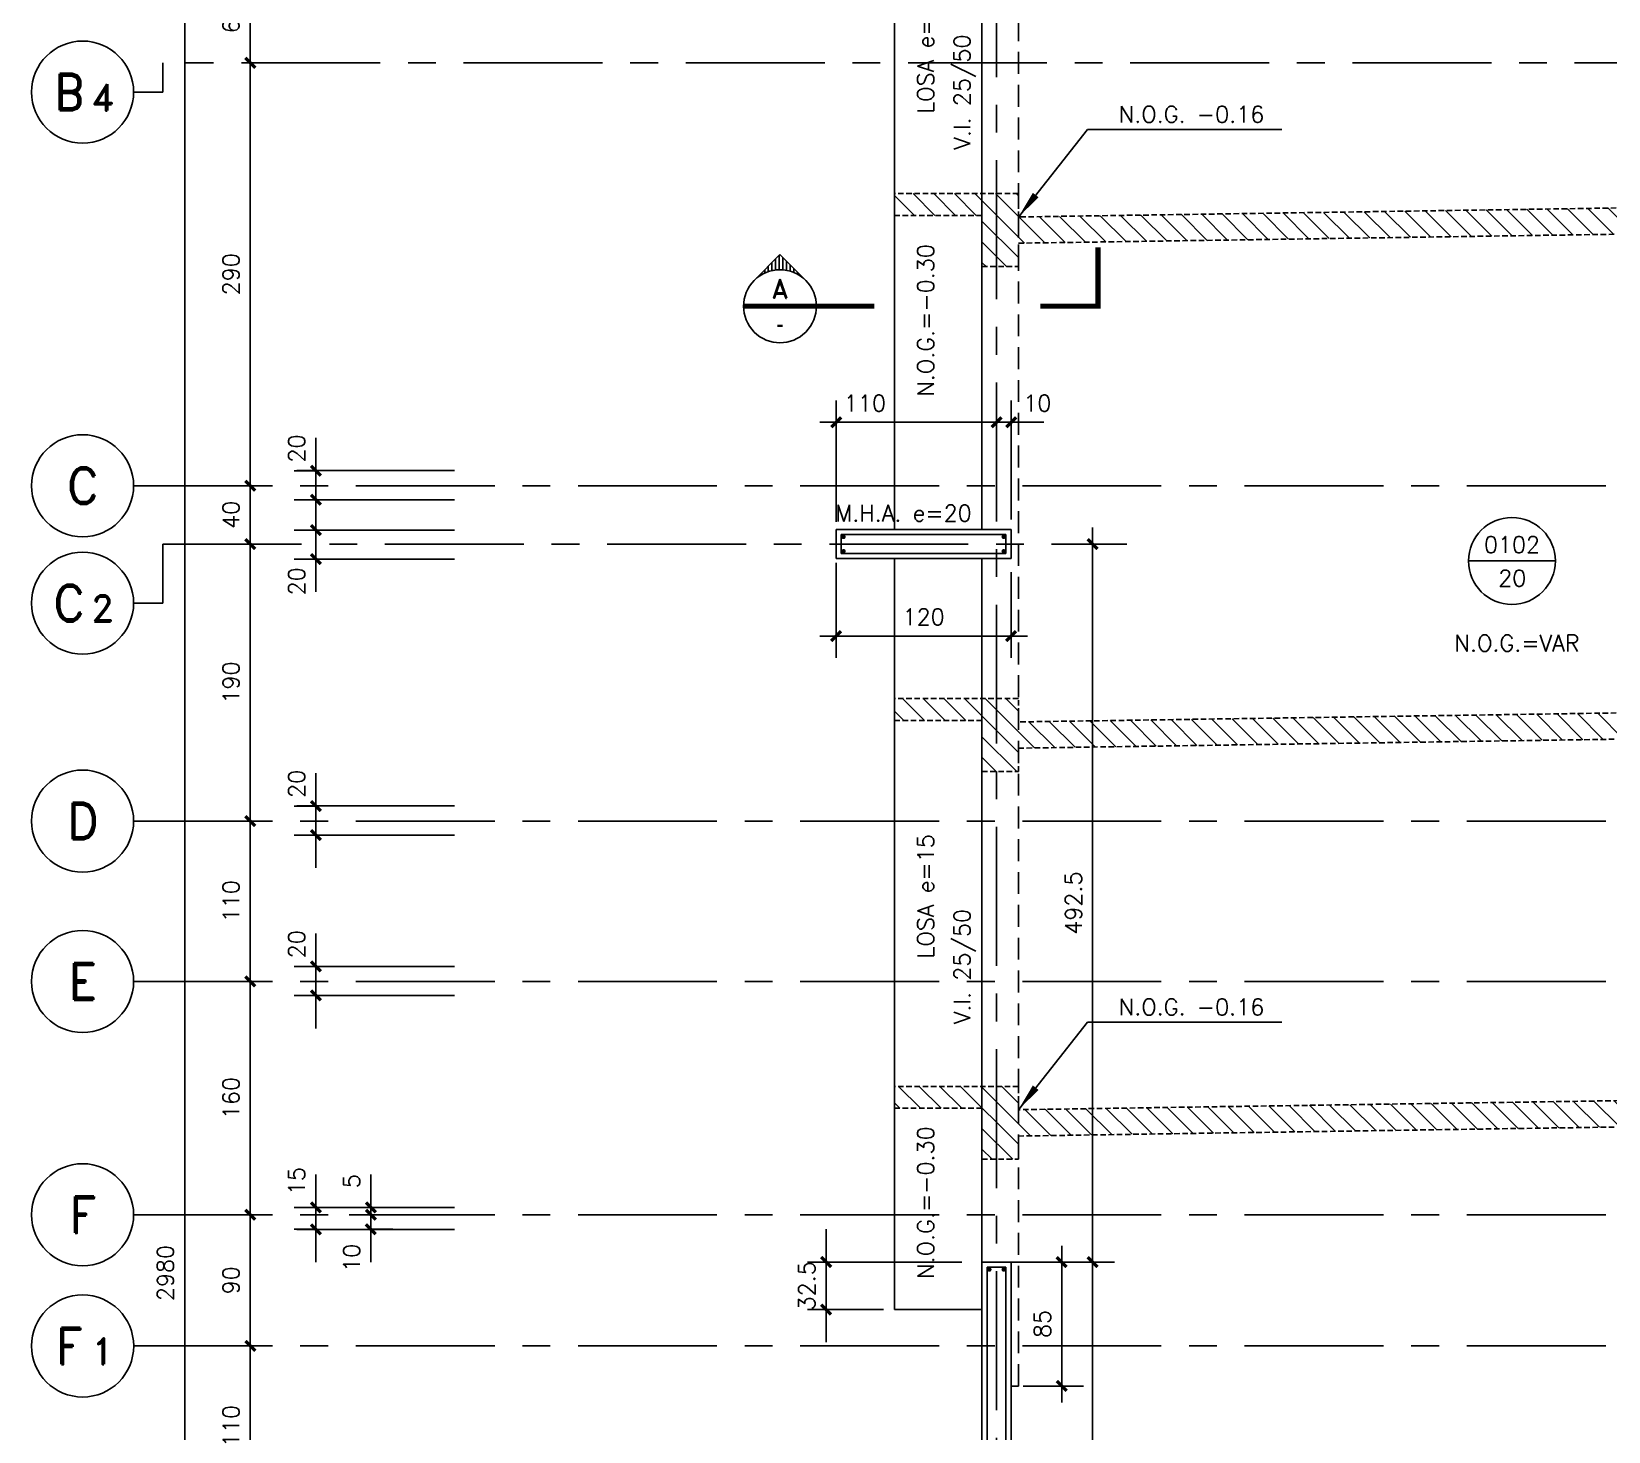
# Model space of a CAD drawing. Header units: millimetres. Extents: x -656862 to -653478, y 91928 to 96737.
# Drawn here: x -656862 to -655780, y 94729 to 95689 of the extents above; entities that cross this region are included whole.
import ezdxf
from ezdxf.enums import TextEntityAlignment as Align

# ---------------------------------------------------------------- set-up
doc = ezdxf.new("R2010")
doc.units = ezdxf.units.MM
doc.header["$LTSCALE"] = 30
for name, pattern in [('CENTER', [50.8, 31.75, -6.35, 6.35, -6.35]), ('DASHED', [0.75, 0.5, -0.25]), ('HIDDEN', [0.375, 0.25, -0.125])]:
    doc.linetypes.add(name, pattern=pattern)
for name, color, linetype in [('A-LINEA 015', 6, 'Continuous'), ('CONTORNO', 3, 'Continuous'), ('CORTES', 5, 'Continuous'), ('COTAS', 5, 'Continuous'), ('Cotas2', 1, 'Continuous'), ('EJES', 1, 'CENTER'), ('HATCH2', 1, 'HIDDEN'), ('MALLA', 1, 'Continuous'), ('MUROS', 5, 'Continuous'), ('NIVELES', 3, 'Continuous'), ('SEGMENTOS1', 2, 'DASHED'), ('TEXTOS1', 9, 'Continuous'), ('VIGAS', 3, 'Continuous')]:
    doc.layers.add(name, color=color, linetype=linetype)
doc.styles.add('ROMAND', font='romand')
doc.styles.add('ROMANS', font='romans')
doc.styles.get("Standard").update_dxf_attribs({"font": 'techl___.ttf'})
doc.dimstyles.new('ING-50', dxfattribs={"dimscale": 5, "dimtxt": 2.25, "dimasz": 2.25, "dimexe": 3, "dimexo": 0, "dimgap": 1.5, "dimtad": 1, "dimdec": 1, "dimzin": 12, "dimdsep": 46, "dimtxsty": 'ROMANS', "dimblk1": 'TICK1', "dimblk2": 'TICK1', "dimsah": 1, "dimcen": 0.09, "dimclrd": 2, "dimclre": 1, "dimclrt": 3, "dimadec": 1, "dimazin": 3, "dimtfac": 1, "dimtdec": 1, "dimtix": 1, "dimtmove": 2, "dimatfit": 3, "dimfxl": 3, "dimtolj": 1, "dimtzin": 12, "dimarcsym": 0})
pattern_1 = [(135, (0, 0), (-7.07106781, -7.07106781), [])]

# ---------------------------------------------------------------- blocks, each defined once
blk = doc.blocks.new('eje-3')
at = {"color": 3, "linetype": 'Continuous'}
blk.add_circle((0, 0), 35, dxfattribs=at)
at = {"color": 5, "linetype": 'Continuous', "style": 'ROMAND'}
for height, p in [(25, (-9.2, 0)), (18, (13.7, -3.6))]:
    blk.add_attdef('0', text='', height=height, dxfattribs=at).set_placement(p, align=Align.MIDDLE)
blk = doc.blocks.new('EJE-1')
at = {"color": 3, "linetype": 'Continuous'}
blk.add_circle((0, 0), 35, dxfattribs=at)
at = {"color": 5, "linetype": 'Continuous', "style": 'ROMAND'}
blk.add_attdef('0', text='', height=25, dxfattribs=at).set_placement((0.2, 0), align=Align.MIDDLE)
blk = doc.blocks.new('TICK1')
at = {"color": 2}
for points in [[(0, 0), (-1, 0)], [(0, 0), (1, 0)]]:
    blk.add_lwpolyline(points, dxfattribs=at)
at = {"color": 2, "const_width": 0.2}
blk.add_lwpolyline([(-0.3, -0.3), (0.3, 0.3)], dxfattribs=at)
blk = doc.blocks.new('*D60')
at = {"layer": 'COTAS', "color": 1, "lineweight": -2}
for p, q in [((-656716.6, 95727.5), (-656696.5, 95727.5)), ((-656717.3, 95667.5), (-656696.5, 95667.5))]:
    blk.add_line(p, q, dxfattribs=at)
at = {"layer": 'COTAS', "color": 2, "lineweight": -2}
blk.add_line((-656711.5, 95716.2), (-656711.5, 95678.7), dxfattribs=at)
at = {"layer": 'Defpoints', "color": 0}
for p in [(-656716.6, 95727.5), (-656717.3, 95667.5), (-656711.5, 95667.5)]:
    blk.add_point(p, dxfattribs=at)
at = {"layer": 'COTAS', "color": 2, "lineweight": -2, "xscale": 11.25, "yscale": 11.25, "zscale": 11.25}
for p, rotation in [((-656711.5, 95727.5), 90), ((-656711.5, 95667.5), 270)]:
    blk.add_blockref('TICK1', p, dxfattribs=dict(at, rotation=rotation))
at = {"layer": 'COTAS', "color": 3, "insert": (-656724.7, 95697.5), "char_height": 11.25, "attachment_point": 5, "rotation": 90, "style": 'ROMANS'}
blk.add_mtext('\\A1;60', dxfattribs=at)
blk = doc.blocks.new('*D61')
at = {"layer": 'COTAS', "color": 2, "lineweight": -2}
for p, q in [((-656666.5, 95399.1), (-656666.5, 95410.3)), ((-656666.5, 95367.8), (-656666.5, 95387.8)), ((-656666.5, 95356.6), (-656666.5, 95345.3))]:
    blk.add_line(p, q, dxfattribs=at)
at = {"layer": 'COTAS', "color": 1, "lineweight": -2}
for p, q in [((-656666.5, 95387.8), (-656681.5, 95387.8)), ((-656666.5, 95367.8), (-656681.5, 95367.8))]:
    blk.add_line(p, q, dxfattribs=at)
at = {"layer": 'Defpoints', "color": 0}
for p in [(-656666.5, 95387.8), (-656666.5, 95387.8), (-656666.5, 95367.8)]:
    blk.add_point(p, dxfattribs=at)
at = {"layer": 'COTAS', "color": 2, "lineweight": -2, "xscale": 11.25, "yscale": 11.25, "zscale": 11.25}
for p, rotation in [((-656666.5, 95387.8), 270), ((-656666.5, 95367.8), 90)]:
    blk.add_blockref('TICK1', p, dxfattribs=dict(at, rotation=rotation))
at = {"layer": 'COTAS', "color": 3, "insert": (-656679.7, 95403), "char_height": 11.25, "attachment_point": 5, "rotation": 90, "style": 'ROMANS'}
blk.add_mtext('\\A1;20', dxfattribs=at)
blk = doc.blocks.new('*D63')
at = {"layer": 'COTAS', "color": 1, "lineweight": -2}
for p, q in [((-656722, 95377.5), (-656696.5, 95377.5)), ((-656721.4, 95337.5), (-656696.5, 95337.5))]:
    blk.add_line(p, q, dxfattribs=at)
at = {"layer": 'COTAS', "color": 2, "lineweight": -2}
blk.add_line((-656711.5, 95348.7), (-656711.5, 95366.2), dxfattribs=at)
at = {"layer": 'Defpoints', "color": 0}
for p in [(-656722, 95377.5), (-656711.5, 95377.5), (-656721.4, 95337.5)]:
    blk.add_point(p, dxfattribs=at)
at = {"layer": 'COTAS', "color": 2, "lineweight": -2, "xscale": 11.25, "yscale": 11.25, "zscale": 11.25}
for p, rotation in [((-656711.5, 95377.5), 90), ((-656711.5, 95337.5), 270)]:
    blk.add_blockref('TICK1', p, dxfattribs=dict(at, rotation=rotation))
at = {"layer": 'COTAS', "color": 3, "insert": (-656724.7, 95357.5), "char_height": 11.25, "attachment_point": 5, "rotation": 90, "style": 'ROMANS'}
blk.add_mtext('\\A1;40', dxfattribs=at)
blk = doc.blocks.new('*D64')
at = {"layer": 'COTAS', "color": 1, "lineweight": -2}
for p, q in [((-656721.4, 95337.5), (-656696.5, 95337.5)), ((-656724.3, 95147.5), (-656696.5, 95147.5))]:
    blk.add_line(p, q, dxfattribs=at)
at = {"layer": 'COTAS', "color": 2, "lineweight": -2}
blk.add_line((-656711.5, 95326.2), (-656711.5, 95158.7), dxfattribs=at)
at = {"layer": 'Defpoints', "color": 0}
for p in [(-656721.4, 95337.5), (-656724.3, 95147.5), (-656711.5, 95147.5)]:
    blk.add_point(p, dxfattribs=at)
at = {"layer": 'COTAS', "color": 2, "lineweight": -2, "xscale": 11.25, "yscale": 11.25, "zscale": 11.25}
for p, rotation in [((-656711.5, 95337.5), 90), ((-656711.5, 95147.5), 270)]:
    blk.add_blockref('TICK1', p, dxfattribs=dict(at, rotation=rotation))
at = {"layer": 'COTAS', "color": 3, "insert": (-656724.7, 95242.5), "char_height": 11.25, "attachment_point": 5, "rotation": 90, "style": 'ROMANS'}
blk.add_mtext('\\A1;190', dxfattribs=at)
blk = doc.blocks.new('*D65')
at = {"layer": 'COTAS', "color": 2, "lineweight": -2}
for p, q in [((-656666.5, 95358.3), (-656666.5, 95369.6)), ((-656666.5, 95347.1), (-656666.5, 95327.1)), ((-656666.5, 95315.8), (-656666.5, 95304.6))]:
    blk.add_line(p, q, dxfattribs=at)
at = {"layer": 'COTAS', "color": 1, "lineweight": -2}
for p, q in [((-656666.5, 95347.1), (-656681.5, 95347.1)), ((-656666.5, 95327.1), (-656681.5, 95327.1))]:
    blk.add_line(p, q, dxfattribs=at)
at = {"layer": 'Defpoints', "color": 0}
for p in [(-656666.5, 95347.1), (-656666.5, 95327.1), (-656666.5, 95327.1)]:
    blk.add_point(p, dxfattribs=at)
at = {"layer": 'COTAS', "color": 2, "lineweight": -2, "xscale": 11.25, "yscale": 11.25, "zscale": 11.25}
for p, rotation in [((-656666.5, 95347.1), 270), ((-656666.5, 95327.1), 90)]:
    blk.add_blockref('TICK1', p, dxfattribs=dict(at, rotation=rotation))
at = {"layer": 'COTAS', "color": 3, "insert": (-656679.7, 95311.9), "char_height": 11.25, "attachment_point": 5, "rotation": 90, "style": 'ROMANS'}
blk.add_mtext('\\A1;20', dxfattribs=at)
blk = doc.blocks.new('*D66')
at = {"layer": 'COTAS', "color": 2, "lineweight": -2}
for p, q in [((-656666.5, 95169.1), (-656666.5, 95180.3)), ((-656666.5, 95137.8), (-656666.5, 95157.8)), ((-656666.5, 95126.6), (-656666.5, 95115.3))]:
    blk.add_line(p, q, dxfattribs=at)
at = {"layer": 'COTAS', "color": 1, "lineweight": -2}
for p, q in [((-656666.5, 95157.8), (-656681.5, 95157.8)), ((-656666.5, 95137.8), (-656681.5, 95137.8))]:
    blk.add_line(p, q, dxfattribs=at)
at = {"layer": 'Defpoints', "color": 0}
for p in [(-656666.5, 95157.8), (-656666.5, 95157.8), (-656666.5, 95137.8)]:
    blk.add_point(p, dxfattribs=at)
at = {"layer": 'COTAS', "color": 2, "lineweight": -2, "xscale": 11.25, "yscale": 11.25, "zscale": 11.25}
for p, rotation in [((-656666.5, 95157.8), 270), ((-656666.5, 95137.8), 90)]:
    blk.add_blockref('TICK1', p, dxfattribs=dict(at, rotation=rotation))
at = {"layer": 'COTAS', "color": 3, "insert": (-656679.7, 95173), "char_height": 11.25, "attachment_point": 5, "rotation": 90, "style": 'ROMANS'}
blk.add_mtext('\\A1;20', dxfattribs=at)
blk = doc.blocks.new('*D67')
at = {"layer": 'COTAS', "color": 2, "lineweight": -2}
for p, q in [((-656666.5, 95059.1), (-656666.5, 95070.3)), ((-656666.5, 95027.8), (-656666.5, 95047.8)), ((-656666.5, 95016.6), (-656666.5, 95005.3))]:
    blk.add_line(p, q, dxfattribs=at)
at = {"layer": 'COTAS', "color": 1, "lineweight": -2}
for p, q in [((-656666.5, 95047.8), (-656681.5, 95047.8)), ((-656666.5, 95027.8), (-656681.5, 95027.8))]:
    blk.add_line(p, q, dxfattribs=at)
at = {"layer": 'Defpoints', "color": 0}
for p in [(-656666.5, 95047.8), (-656666.5, 95047.8), (-656666.5, 95027.8)]:
    blk.add_point(p, dxfattribs=at)
at = {"layer": 'COTAS', "color": 2, "lineweight": -2, "xscale": 11.25, "yscale": 11.25, "zscale": 11.25}
for p, rotation in [((-656666.5, 95047.8), 270), ((-656666.5, 95027.8), 90)]:
    blk.add_blockref('TICK1', p, dxfattribs=dict(at, rotation=rotation))
at = {"layer": 'COTAS', "color": 3, "insert": (-656679.7, 95063), "char_height": 11.25, "attachment_point": 5, "rotation": 90, "style": 'ROMANS'}
blk.add_mtext('\\A1;20', dxfattribs=at)
blk = doc.blocks.new('*D68')
at = {"layer": 'COTAS', "color": 1, "lineweight": -2}
for p, q in [((-656724.3, 95147.5), (-656696.5, 95147.5)), ((-656722.6, 95037.5), (-656696.5, 95037.5))]:
    blk.add_line(p, q, dxfattribs=at)
at = {"layer": 'COTAS', "color": 2, "lineweight": -2}
blk.add_line((-656711.5, 95048.7), (-656711.5, 95136.2), dxfattribs=at)
at = {"layer": 'Defpoints', "color": 0}
for p in [(-656724.3, 95147.5), (-656711.5, 95147.5), (-656722.6, 95037.5)]:
    blk.add_point(p, dxfattribs=at)
at = {"layer": 'COTAS', "color": 2, "lineweight": -2, "xscale": 11.25, "yscale": 11.25, "zscale": 11.25}
for p, rotation in [((-656711.5, 95147.5), 90), ((-656711.5, 95037.5), 270)]:
    blk.add_blockref('TICK1', p, dxfattribs=dict(at, rotation=rotation))
at = {"layer": 'COTAS', "color": 3, "insert": (-656724.7, 95092.5), "char_height": 11.25, "attachment_point": 5, "rotation": 90, "style": 'ROMANS'}
blk.add_mtext('\\A1;110', dxfattribs=at)
blk = doc.blocks.new('*D69')
at = {"layer": 'COTAS', "color": 2, "lineweight": -2}
for p, q in [((-656666.5, 94893.7), (-656666.5, 94905)), ((-656666.5, 94867.5), (-656666.5, 94882.5)), ((-656666.5, 94856.2), (-656666.5, 94845))]:
    blk.add_line(p, q, dxfattribs=at)
at = {"layer": 'COTAS', "color": 1, "lineweight": -2}
for p, q in [((-656666.5, 94882.5), (-656681.5, 94882.5)), ((-656666.5, 94867.5), (-656681.5, 94867.5))]:
    blk.add_line(p, q, dxfattribs=at)
at = {"layer": 'Defpoints', "color": 0}
for p in [(-656666.5, 94882.5), (-656666.5, 94882.5), (-656666.5, 94867.5)]:
    blk.add_point(p, dxfattribs=at)
at = {"layer": 'COTAS', "color": 2, "lineweight": -2, "xscale": 11.25, "yscale": 11.25, "zscale": 11.25}
for p, rotation in [((-656666.5, 94882.5), 270), ((-656666.5, 94867.5), 90)]:
    blk.add_blockref('TICK1', p, dxfattribs=dict(at, rotation=rotation))
at = {"layer": 'COTAS', "color": 3, "insert": (-656679.7, 94900.5), "char_height": 11.25, "attachment_point": 5, "rotation": 90, "style": 'ROMANS'}
blk.add_mtext('\\A1;15', dxfattribs=at)
blk = doc.blocks.new('*D70')
at = {"layer": 'COTAS', "color": 1, "lineweight": -2}
for p, q in [((-656722.6, 95037.5), (-656696.5, 95037.5)), ((-656725.1, 94877.5), (-656696.5, 94877.5))]:
    blk.add_line(p, q, dxfattribs=at)
at = {"layer": 'COTAS', "color": 2, "lineweight": -2}
blk.add_line((-656711.5, 95026.2), (-656711.5, 94888.7), dxfattribs=at)
at = {"layer": 'Defpoints', "color": 0}
for p in [(-656722.6, 95037.5), (-656725.1, 94877.5), (-656711.5, 94877.5)]:
    blk.add_point(p, dxfattribs=at)
at = {"layer": 'COTAS', "color": 2, "lineweight": -2, "xscale": 11.25, "yscale": 11.25, "zscale": 11.25}
for p, rotation in [((-656711.5, 95037.5), 90), ((-656711.5, 94877.5), 270)]:
    blk.add_blockref('TICK1', p, dxfattribs=dict(at, rotation=rotation))
at = {"layer": 'COTAS', "color": 3, "insert": (-656724.7, 94957.5), "char_height": 11.25, "attachment_point": 5, "rotation": 90, "style": 'ROMANS'}
blk.add_mtext('\\A1;160', dxfattribs=at)
blk = doc.blocks.new('*D71')
at = {"layer": 'COTAS', "color": 1, "lineweight": -2}
for p, q in [((-656725.1, 94877.5), (-656696.5, 94877.5)), ((-656723.7, 94787.5), (-656696.5, 94787.5))]:
    blk.add_line(p, q, dxfattribs=at)
at = {"layer": 'COTAS', "color": 2, "lineweight": -2}
blk.add_line((-656711.5, 94798.7), (-656711.5, 94866.2), dxfattribs=at)
at = {"layer": 'Defpoints', "color": 0}
for p in [(-656725.1, 94877.5), (-656711.5, 94877.5), (-656723.7, 94787.5)]:
    blk.add_point(p, dxfattribs=at)
at = {"layer": 'COTAS', "color": 2, "lineweight": -2, "xscale": 11.25, "yscale": 11.25, "zscale": 11.25}
for p, rotation in [((-656711.5, 94877.5), 90), ((-656711.5, 94787.5), 270)]:
    blk.add_blockref('TICK1', p, dxfattribs=dict(at, rotation=rotation))
at = {"layer": 'COTAS', "color": 3, "insert": (-656724.7, 94832.5), "char_height": 11.25, "attachment_point": 5, "rotation": 90, "style": 'ROMANS'}
blk.add_mtext('\\A1;90', dxfattribs=at)
blk = doc.blocks.new('*D72')
at = {"layer": 'COTAS', "color": 1, "lineweight": -2}
for p, q in [((-656723.7, 94787.5), (-656696.5, 94787.5)), ((-656725.4, 94677.5), (-656696.5, 94677.5))]:
    blk.add_line(p, q, dxfattribs=at)
at = {"layer": 'COTAS', "color": 2, "lineweight": -2}
blk.add_line((-656711.5, 94776.2), (-656711.5, 94688.7), dxfattribs=at)
at = {"layer": 'Defpoints', "color": 0}
for p in [(-656723.7, 94787.5), (-656725.4, 94677.5), (-656711.5, 94677.5)]:
    blk.add_point(p, dxfattribs=at)
at = {"layer": 'COTAS', "color": 2, "lineweight": -2, "xscale": 11.25, "yscale": 11.25, "zscale": 11.25}
for p, rotation in [((-656711.5, 94787.5), 90), ((-656711.5, 94677.5), 270)]:
    blk.add_blockref('TICK1', p, dxfattribs=dict(at, rotation=rotation))
at = {"layer": 'COTAS', "color": 3, "insert": (-656724.7, 94732.5), "char_height": 11.25, "attachment_point": 5, "rotation": 90, "style": 'ROMANS'}
blk.add_mtext('\\A1;110', dxfattribs=at)
blk = doc.blocks.new('*D82')
at = {"layer": 'COTAS', "color": 1, "lineweight": -2}
for p, q in [((-656755.8, 96327.5), (-656771.5, 96327.5)), ((-656768.4, 93347.5), (-656741.5, 93347.5))]:
    blk.add_line(p, q, dxfattribs=at)
at = {"layer": 'COTAS', "color": 2, "lineweight": -2}
blk.add_line((-656756.5, 96316.2), (-656756.5, 93358.7), dxfattribs=at)
at = {"layer": 'Defpoints', "color": 0}
for p in [(-656755.8, 96327.5), (-656768.4, 93347.5), (-656756.5, 93347.5)]:
    blk.add_point(p, dxfattribs=at)
at = {"layer": 'COTAS', "color": 2, "lineweight": -2, "xscale": 11.25, "yscale": 11.25, "zscale": 11.25}
for p, rotation in [((-656756.5, 96327.5), 90), ((-656756.5, 93347.5), 270)]:
    blk.add_blockref('TICK1', p, dxfattribs=dict(at, rotation=rotation))
at = {"layer": 'COTAS', "color": 3, "insert": (-656769.7, 94837.5), "char_height": 11.25, "attachment_point": 5, "rotation": 90, "style": 'ROMANS'}
blk.add_mtext('\\A1;2980', dxfattribs=at)
blk = doc.blocks.new('*D89')
at = {"layer": 'COTAS', "color": 1, "lineweight": -2, "ltscale": 0.5}
for p, q in [((-656309.7, 95352.8), (-656309.7, 95436)), ((-656199.7, 95421), (-656199.7, 95436))]:
    blk.add_line(p, q, dxfattribs=at)
at = {"layer": 'COTAS', "color": 2, "lineweight": -2, "ltscale": 0.5}
blk.add_line((-656298.5, 95421), (-656211, 95421), dxfattribs=at)
at = {"layer": 'Defpoints', "color": 0, "ltscale": 0.5}
for p in [(-656199.7, 95421), (-656199.7, 95421), (-656309.7, 95352.8)]:
    blk.add_point(p, dxfattribs=at)
at = {"layer": 'COTAS', "color": 2, "lineweight": -2, "ltscale": 0.5, "xscale": 11.25, "yscale": 11.25, "zscale": 11.25, "rotation": 180}
blk.add_blockref('TICK1', (-656309.7, 95421), dxfattribs=at)
at = {"layer": 'COTAS', "color": 2, "lineweight": -2, "ltscale": 0.5, "xscale": 11.25, "yscale": 11.25, "zscale": 11.25}
blk.add_blockref('TICK1', (-656199.7, 95421), dxfattribs=at)
at = {"layer": 'COTAS', "color": 3, "ltscale": 0.5, "insert": (-656290, 95434.1), "char_height": 11.25, "attachment_point": 5, "style": 'ROMANS'}
blk.add_mtext('\\A1;110', dxfattribs=at)
blk = doc.blocks.new('*D90')
at = {"layer": 'COTAS', "color": 1, "lineweight": -2, "ltscale": 0.5}
for p, q in [((-656199.7, 95421), (-656199.7, 95436)), ((-656189.7, 95354.3), (-656189.7, 95436))]:
    blk.add_line(p, q, dxfattribs=at)
at = {"layer": 'COTAS', "color": 2, "lineweight": -2, "ltscale": 0.5}
for p, q in [((-656211, 95421), (-656222.2, 95421)), ((-656189.7, 95421), (-656199.7, 95421)), ((-656178.5, 95421), (-656167.2, 95421))]:
    blk.add_line(p, q, dxfattribs=at)
at = {"layer": 'Defpoints', "color": 0, "ltscale": 0.5}
for p in [(-656199.7, 95421), (-656199.7, 95421), (-656189.7, 95354.3)]:
    blk.add_point(p, dxfattribs=at)
at = {"layer": 'COTAS', "color": 2, "lineweight": -2, "ltscale": 0.5, "xscale": 11.25, "yscale": 11.25, "zscale": 11.25}
blk.add_blockref('TICK1', (-656199.7, 95421), dxfattribs=at)
at = {"layer": 'COTAS', "color": 2, "lineweight": -2, "ltscale": 0.5, "xscale": 11.25, "yscale": 11.25, "zscale": 11.25, "rotation": 180}
blk.add_blockref('TICK1', (-656189.7, 95421), dxfattribs=at)
at = {"layer": 'COTAS', "color": 3, "ltscale": 0.5, "insert": (-656171.7, 95434.1), "char_height": 11.25, "attachment_point": 5, "style": 'ROMANS'}
blk.add_mtext('\\A1;10', dxfattribs=at)
blk = doc.blocks.new('*D91')
at = {"layer": 'COTAS', "color": 1, "lineweight": -2, "ltscale": 0.5}
for p, q in [((-656309.7, 95324.5), (-656309.7, 95259.4)), ((-656189.7, 95318.2), (-656189.7, 95259.4))]:
    blk.add_line(p, q, dxfattribs=at)
at = {"layer": 'COTAS', "color": 2, "lineweight": -2, "ltscale": 0.5}
blk.add_line((-656298.5, 95274.4), (-656201, 95274.4), dxfattribs=at)
at = {"layer": 'Defpoints', "color": 0, "ltscale": 0.5}
for p in [(-656309.7, 95324.5), (-656189.7, 95318.2), (-656189.7, 95274.4)]:
    blk.add_point(p, dxfattribs=at)
at = {"layer": 'COTAS', "color": 2, "lineweight": -2, "ltscale": 0.5, "xscale": 11.25, "yscale": 11.25, "zscale": 11.25, "rotation": 180}
blk.add_blockref('TICK1', (-656309.7, 95274.4), dxfattribs=at)
at = {"layer": 'COTAS', "color": 2, "lineweight": -2, "ltscale": 0.5, "xscale": 11.25, "yscale": 11.25, "zscale": 11.25}
blk.add_blockref('TICK1', (-656189.7, 95274.4), dxfattribs=at)
at = {"layer": 'COTAS', "color": 3, "ltscale": 0.5, "insert": (-656249.7, 95287.5), "char_height": 11.25, "attachment_point": 5, "style": 'ROMANS'}
blk.add_mtext('\\A1;120', dxfattribs=at)
blk = doc.blocks.new('*D92')
at = {"layer": 'COTAS', "color": 1, "lineweight": -2}
for p, q in [((-656133.8, 94845), (-656118.8, 94845)), ((-656133.8, 94447.5), (-656148.8, 94447.5))]:
    blk.add_line(p, q, dxfattribs=at)
at = {"layer": 'COTAS', "color": 2, "lineweight": -2}
blk.add_line((-656133.8, 94833.7), (-656133.8, 94458.7), dxfattribs=at)
at = {"layer": 'Defpoints', "color": 0}
for p in [(-656133.8, 94845), (-656133.8, 94447.5), (-656133.8, 94447.5)]:
    blk.add_point(p, dxfattribs=at)
at = {"layer": 'COTAS', "color": 2, "lineweight": -2, "xscale": 11.25, "yscale": 11.25, "zscale": 11.25}
for p, rotation in [((-656133.8, 94845), 90), ((-656133.8, 94447.5), 270)]:
    blk.add_blockref('TICK1', p, dxfattribs=dict(at, rotation=rotation))
at = {"layer": 'COTAS', "color": 3, "insert": (-656146.9, 94646.2), "char_height": 11.25, "attachment_point": 5, "rotation": 90, "style": 'ROMANS'}
blk.add_mtext('\\A1;397.5', dxfattribs=at)
blk = doc.blocks.new('*D108')
at = {"layer": 'COTAS', "color": 1, "lineweight": -2}
for p, q in [((-656133.8, 95337.5), (-656148.8, 95337.5)), ((-656133.8, 94845), (-656118.8, 94845))]:
    blk.add_line(p, q, dxfattribs=at)
at = {"layer": 'COTAS', "color": 2, "lineweight": -2}
blk.add_line((-656133.8, 94856.2), (-656133.8, 95326.2), dxfattribs=at)
at = {"layer": 'Defpoints', "color": 0}
for p in [(-656133.8, 95337.5), (-656133.8, 95337.5), (-656133.8, 94845)]:
    blk.add_point(p, dxfattribs=at)
at = {"layer": 'COTAS', "color": 2, "lineweight": -2, "xscale": 11.25, "yscale": 11.25, "zscale": 11.25}
for p, rotation in [((-656133.8, 95337.5), 90), ((-656133.8, 94845), 270)]:
    blk.add_blockref('TICK1', p, dxfattribs=dict(at, rotation=rotation))
at = {"layer": 'COTAS', "color": 3, "insert": (-656146.9, 95091.2), "char_height": 11.25, "attachment_point": 5, "rotation": 90, "style": 'ROMANS'}
blk.add_mtext('\\A1;492.5', dxfattribs=at)
blk = doc.blocks.new('losa-ne')
at = {"color": 5, "linetype": 'Continuous'}
blk.add_line((-29.8, 0), (29.7, 0), dxfattribs=at)
at = {"color": 3, "linetype": 'Continuous'}
blk.add_circle((0, 0), 29.8, dxfattribs=at)
at = {"color": 3, "linetype": 'Continuous', "style": 'ROMANS'}
for tag, p in [('N%%DL', (0, 5.6)), ('ESP', (0.2, -17.4))]:
    blk.add_attdef(tag, text='', height=11.2, dxfattribs=at).set_placement(p, align=Align.CENTER)
blk = doc.blocks.new('*D150')
at = {"layer": 'COTAS', "color": 1, "lineweight": -2}
for p, q in [((-656716, 95667.5), (-656696.5, 95667.5)), ((-656720.8, 95377.5), (-656696.5, 95377.5))]:
    blk.add_line(p, q, dxfattribs=at)
at = {"layer": 'COTAS', "color": 2, "lineweight": -2}
blk.add_line((-656711.5, 95656.2), (-656711.5, 95388.7), dxfattribs=at)
at = {"layer": 'Defpoints', "color": 0}
for p in [(-656716, 95667.5), (-656720.8, 95377.5), (-656711.5, 95377.5)]:
    blk.add_point(p, dxfattribs=at)
at = {"layer": 'COTAS', "color": 2, "lineweight": -2, "xscale": 11.25, "yscale": 11.25, "zscale": 11.25}
for p, rotation in [((-656711.5, 95667.5), 90), ((-656711.5, 95377.5), 270)]:
    blk.add_blockref('TICK1', p, dxfattribs=dict(at, rotation=rotation))
at = {"layer": 'COTAS', "color": 3, "insert": (-656724.7, 95522.5), "char_height": 11.25, "attachment_point": 5, "rotation": 90, "style": 'ROMANS'}
blk.add_mtext('\\A1;290', dxfattribs=at)
blk = doc.blocks.new('*X155')
at = {"color": 0}
for p, q in [((2580, 1328.2), (2580, 1330.4)), ((2582.5, 1329.2), (2582.5, 1332.9)), ((2585, 1329.9), (2585, 1335.4)), ((2587.5, 1330.3), (2587.5, 1337.9)), ((2590, 1330.5), (2590, 1340.4)), ((2592.5, 1330.4), (2592.5, 1338.9)), ((2595, 1330.1), (2595, 1336.4)), ((2597.5, 1329.5), (2597.5, 1333.9)), ((2600, 1328.6), (2600, 1331.4)), ((2575, 1325.1), (2575, 1325.4)), ((2577.5, 1326.9), (2577.5, 1327.9)), ((2602.5, 1327.4), (2602.5, 1328.9)), ((2605, 1325.9), (2605, 1326.4)), ((2607.5, 1323.8), (2607.5, 1323.9))]:
    blk.add_line(p, q, dxfattribs=at)
blk = doc.blocks.new('corte3')
at = {"color": 2, "linetype": 'Continuous'}
for p, q in [((-17.7, 17.7), (0, 35.4)), ((0, 35.4), (17.7, 17.7))]:
    blk.add_line(p, q, dxfattribs=at)
at = {"color": 2, "linetype": 'Continuous', "const_width": 3.5}
blk.add_lwpolyline([(-25, 0), (64.6, 0)], dxfattribs=at)
at = {"color": 2, "linetype": 'Continuous'}
blk.add_arc((0, 0), 25, 45, 135, dxfattribs=at)
at = {"color": 1, "linetype": 'Continuous'}
blk.add_arc((0, 0), 25, 135, 45, dxfattribs=at)
at = {"color": 2, "linetype": 'Continuous'}
blk.add_blockref('*X155', (-2590.5, -1305.5), dxfattribs=at)
at = {"color": 3, "linetype": 'Continuous', "style": 'ROMAND'}
blk.add_attdef('A', text='', height=13, dxfattribs=at).set_placement((0, 12), align=Align.MIDDLE)
at = {"color": 3, "linetype": 'Continuous'}
blk.add_attdef('-', text='', height=13, dxfattribs=at).set_placement((0, -12), align=Align.MIDDLE)
blk = doc.blocks.new('corte9')
at = {"color": 2, "const_width": 3.51}
blk.add_lwpolyline([(0, 39.5), (0, 0), (40.5, 0)], dxfattribs=at)
blk = doc.blocks.new('*D203')
at = {"layer": 'COTAS', "color": 2, "lineweight": -2}
for p, q in [((-656316.6, 94856.2), (-656316.6, 94867.5)), ((-656316.6, 94845), (-656316.6, 94812.5)), ((-656316.6, 94801.2), (-656316.6, 94790))]:
    blk.add_line(p, q, dxfattribs=at)
at = {"layer": 'COTAS', "color": 1, "lineweight": -2}
for p, q in [((-656316.6, 94845), (-656301.6, 94845)), ((-656316.6, 94812.5), (-656301.6, 94812.5))]:
    blk.add_line(p, q, dxfattribs=at)
at = {"layer": 'Defpoints', "color": 0}
for p in [(-656316.6, 94845), (-656316.6, 94812.5), (-656316.6, 94812.5)]:
    blk.add_point(p, dxfattribs=at)
at = {"layer": 'COTAS', "color": 2, "lineweight": -2, "xscale": 11.25, "yscale": 11.25, "zscale": 11.25}
for p, rotation in [((-656316.6, 94845), 270), ((-656316.6, 94812.5), 90)]:
    blk.add_blockref('TICK1', p, dxfattribs=dict(at, rotation=rotation))
at = {"layer": 'COTAS', "color": 3, "insert": (-656329.8, 94828.7), "char_height": 11.25, "attachment_point": 5, "rotation": 90, "style": 'ROMANS'}
blk.add_mtext('\\A1;32.5', dxfattribs=at)
blk = doc.blocks.new('FLECHA')
at = {"color": 2}
blk.add_lwpolyline([(0, 0, 0, 5, 0), (19.2, 0, 5, 5, 0)], format="xyseb", dxfattribs=at)
blk = doc.blocks.new('*D214')
at = {"layer": 'COTAS', "color": 2, "lineweight": -2}
for p, q in [((-656628.8, 94893.7), (-656628.8, 94905)), ((-656628.8, 94877.5), (-656628.8, 94882.5)), ((-656628.8, 94866.2), (-656628.8, 94855))]:
    blk.add_line(p, q, dxfattribs=at)
at = {"layer": 'COTAS', "color": 1, "lineweight": -2}
for p, q in [((-656628.8, 94882.5), (-656643.8, 94882.5)), ((-656628.8, 94877.5), (-656643.8, 94877.5))]:
    blk.add_line(p, q, dxfattribs=at)
at = {"layer": 'Defpoints', "color": 0}
for p in [(-656628.8, 94882.5), (-656628.8, 94882.5), (-656628.8, 94877.5)]:
    blk.add_point(p, dxfattribs=at)
at = {"layer": 'COTAS', "color": 2, "lineweight": -2, "xscale": 11.25, "yscale": 11.25, "zscale": 11.25}
for p, rotation in [((-656628.8, 94882.5), 270), ((-656628.8, 94877.5), 90)]:
    blk.add_blockref('TICK1', p, dxfattribs=dict(at, rotation=rotation))
at = {"layer": 'COTAS', "color": 3, "insert": (-656642, 94900.5), "char_height": 11.25, "attachment_point": 5, "rotation": 90, "style": 'ROMANS'}
blk.add_mtext('\\A1;5', dxfattribs=at)
blk = doc.blocks.new('*D215')
at = {"layer": 'COTAS', "color": 2, "lineweight": -2}
for p, q in [((-656628.8, 94888.7), (-656628.8, 94900)), ((-656628.8, 94867.5), (-656628.8, 94877.5)), ((-656628.8, 94856.2), (-656628.8, 94845))]:
    blk.add_line(p, q, dxfattribs=at)
at = {"layer": 'COTAS', "color": 1, "lineweight": -2}
for p, q in [((-656628.8, 94877.5), (-656613.8, 94877.5)), ((-656628.8, 94867.5), (-656613.8, 94867.5))]:
    blk.add_line(p, q, dxfattribs=at)
at = {"layer": 'Defpoints', "color": 0}
for p in [(-656628.8, 94877.5), (-656628.8, 94877.5), (-656628.8, 94867.5)]:
    blk.add_point(p, dxfattribs=at)
at = {"layer": 'COTAS', "color": 2, "lineweight": -2, "xscale": 11.25, "yscale": 11.25, "zscale": 11.25}
for p, rotation in [((-656628.8, 94877.5), 270), ((-656628.8, 94867.5), 90)]:
    blk.add_blockref('TICK1', p, dxfattribs=dict(at, rotation=rotation))
at = {"layer": 'COTAS', "color": 3, "insert": (-656642, 94847.9), "char_height": 11.25, "attachment_point": 5, "rotation": 90, "style": 'ROMANS'}
blk.add_mtext('\\A1;10', dxfattribs=at)
blk = doc.blocks.new('*D240')
at = {"layer": 'COTAS', "color": 1, "lineweight": -2}
for p, q in [((-656155, 94845), (-656140, 94845)), ((-656155, 94760), (-656140, 94760))]:
    blk.add_line(p, q, dxfattribs=at)
at = {"layer": 'COTAS', "color": 2, "lineweight": -2}
blk.add_line((-656155, 94833.7), (-656155, 94771.2), dxfattribs=at)
at = {"layer": 'Defpoints', "color": 0}
for p in [(-656155, 94845), (-656155, 94760), (-656155, 94760)]:
    blk.add_point(p, dxfattribs=at)
at = {"layer": 'COTAS', "color": 2, "lineweight": -2, "xscale": 11.25, "yscale": 11.25, "zscale": 11.25}
for p, rotation in [((-656155, 94845), 90), ((-656155, 94760), 270)]:
    blk.add_blockref('TICK1', p, dxfattribs=dict(at, rotation=rotation))
at = {"layer": 'COTAS', "color": 3, "insert": (-656168.2, 94802.5), "char_height": 11.25, "attachment_point": 5, "rotation": 90, "style": 'ROMANS'}
blk.add_mtext('\\A1;85', dxfattribs=at)

msp = doc.modelspace()

# ---------------------------------------------------------------- hatches: boundary and pattern name
at = {"layer": 'HATCH2', "ltscale": 0.5}
h = msp.add_hatch(dxfattribs=at)
h.set_pattern_fill('_USER', color=256, scale=10, angle=135, style=0, pattern_type=0)
h.set_pattern_definition(pattern_1)
h.paths.add_polyline_path([(-656184.715, 95543.81), (-655519.715, 95553.785), (-655519.715, 95527.825), (-655479.715, 95527.825), (-655479.715, 95553.825), (-655448.345, 95553.825), (-655446.095, 95558.325), (-655450.595, 95567.325), (-655448.345, 95571.825), (-655534.715, 95571.825), (-655534.715, 95586.325), (-655549.715, 95586.325), (-655549.715, 95571.337), (-656184.715, 95561.812), (-656184.715, 95577.825), (-656269.715, 95577.825), (-656269.715, 95562.825), (-656209.715, 95562.825), (-656209.715, 95527.825), (-656184.715, 95527.825)])
h = msp.add_hatch(dxfattribs=at)
h.set_pattern_fill('_USER', color=256, scale=10, angle=135, style=0, pattern_type=0)
h.set_pattern_definition(pattern_1)
h.paths.add_polyline_path([(-656184.715, 95197.466), (-655519.715, 95207.441), (-655519.715, 95181.481), (-655479.715, 95181.481), (-655479.715, 95207.481), (-655448.345, 95207.481), (-655446.095, 95211.981), (-655450.595, 95220.981), (-655448.345, 95225.481), (-655534.715, 95225.481), (-655534.715, 95239.981), (-655549.715, 95239.981), (-655549.715, 95224.993), (-656184.715, 95215.468), (-656184.715, 95231.481), (-656269.715, 95231.481), (-656269.715, 95216.481), (-656209.715, 95216.481), (-656209.715, 95181.481), (-656184.715, 95181.481)])
h = msp.add_hatch(dxfattribs=at)
h.set_pattern_fill('_USER', color=256, scale=10, angle=135, style=0, pattern_type=0)
h.set_pattern_definition(pattern_1)
h.paths.add_polyline_path([(-656184.715, 94931.437), (-655519.715, 94941.483), (-655519.715, 94915.523), (-655479.715, 94915.523), (-655479.715, 94941.523), (-655448.345, 94941.523), (-655446.095, 94946.023), (-655450.595, 94955.023), (-655448.345, 94959.523), (-655519.715, 94959.523), (-656184.715, 94949.511), (-656184.715, 94965.523), (-656269.715, 94965.523), (-656269.715, 94950.523), (-656209.715, 94950.523), (-656209.715, 94915.523), (-656184.715, 94915.523)])

# ---------------------------------------------------------------- linework, layer by layer
at = {"layer": 'CONTORNO'}
for p, q in [((-656269.715, 95827.452), (-656269.715, 95347.452)), ((-656269.715, 95327.452), (-656269.715, 94812.452)), ((-656269.715, 94812.452), (-656209.715, 94812.452))]:
    msp.add_line(p, q, dxfattribs=at)
at = {"layer": 'Cotas2'}
for p, q in [((-656571.536, 95387.827), (-656679.532, 95387.827)), ((-656571.536, 95367.827), (-656679.532, 95367.827)), ((-656571.536, 95347.077), (-656679.532, 95347.077)), ((-656571.536, 95327.077), (-656679.532, 95327.077)), ((-656571.536, 95157.827), (-656679.532, 95157.827)), ((-656571.536, 95137.827), (-656679.532, 95137.827)), ((-656571.536, 95047.827), (-656679.532, 95047.827)), ((-656571.536, 95027.827), (-656679.532, 95027.827)), ((-656571.536, 94882.452), (-656679.532, 94882.452)), ((-656571.536, 94867.452), (-656679.532, 94867.452)), ((-656329.396, 94844.952), (-656223.418, 94844.952)), ((-656189.715, 94844.952), (-656118.97, 94844.952)), ((-656329.396, 94812.452), (-656277.316, 94812.452)), ((-656181.497, 94759.952), (-656146.247, 94759.952))]:
    msp.add_line(p, q, dxfattribs=at)
at = {"layer": 'EJES', "ltscale": 0.1}
for p, q in [((-656199.715, 96667.452), (-656199.715, 93007.452)), ((-655403.153, 95667.452), (-656771.536, 95667.452)), ((-656771.536, 95647.452), (-656771.536, 95667.452)), ((-656791.536, 95647.452), (-656771.536, 95647.452)), ((-656791.536, 95377.452), (-653548.715, 95377.452)), ((-656771.536, 95296.945), (-656771.536, 95337.452)), ((-656771.536, 95337.452), (-656110.338, 95337.452)), ((-656791.536, 95296.945), (-656771.536, 95296.945)), ((-656791.536, 95147.452), (-653548.715, 95147.452)), ((-656791.536, 95037.452), (-653568.714, 95037.452)), ((-656791.536, 94877.452), (-653548.715, 94877.452)), ((-656791.536, 94787.452), (-655480.718, 94787.452))]:
    msp.add_line(p, q, dxfattribs=at)
at = {"layer": 'HATCH2', "ltscale": 0.5}
for points in [[(-656184.715, 95543.81), (-655519.715, 95553.785), (-655519.715, 95527.825), (-655479.715, 95527.825), (-655479.715, 95553.825), (-655448.345, 95553.825), (-655446.095, 95558.325), (-655450.595, 95567.325), (-655448.345, 95571.825), (-655534.715, 95571.825), (-655534.715, 95586.325), (-655549.715, 95586.325), (-655549.715, 95571.337), (-656184.715, 95561.812), (-656184.715, 95577.825), (-656269.715, 95577.825), (-656269.715, 95562.825), (-656209.715, 95562.825), (-656209.715, 95527.825), (-656184.715, 95527.825)], [(-656184.715, 95197.466), (-655519.715, 95207.441), (-655519.715, 95181.481), (-655479.715, 95181.481), (-655479.715, 95207.481), (-655448.345, 95207.481), (-655446.095, 95211.981), (-655450.595, 95220.981), (-655448.345, 95225.481), (-655534.715, 95225.481), (-655534.715, 95239.981), (-655549.715, 95239.981), (-655549.715, 95224.993), (-656184.715, 95215.468), (-656184.715, 95231.481), (-656269.715, 95231.481), (-656269.715, 95216.481), (-656209.715, 95216.481), (-656209.715, 95181.481), (-656184.715, 95181.481)], [(-656184.715, 94931.437), (-655519.715, 94941.483), (-655519.715, 94915.523), (-655479.715, 94915.523), (-655479.715, 94941.523), (-655448.345, 94941.523), (-655446.095, 94946.023), (-655450.595, 94955.023), (-655448.345, 94959.523), (-655519.715, 94959.523), (-656184.715, 94949.511), (-656184.715, 94965.523), (-656269.715, 94965.523), (-656269.715, 94950.523), (-656209.715, 94950.523), (-656209.715, 94915.523), (-656184.715, 94915.523)]]:
    msp.add_lwpolyline(points, close=True, dxfattribs=at)
at = {"layer": 'MALLA', "ltscale": 0.5}
for p, q in [((-656306.247, 95343.952), (-656306.247, 95330.952)), ((-656193.215, 95343.952), (-656306.247, 95343.952)), ((-656193.215, 95330.952), (-656193.215, 95343.952)), ((-656306.247, 95330.952), (-656193.215, 95330.952)), ((-656193.215, 94841.452), (-656206.215, 94841.452)), ((-656206.215, 94841.452), (-656206.215, 93710.952)), ((-656193.215, 93710.952), (-656193.215, 94841.452))]:
    msp.add_line(p, q, dxfattribs=at)
at = {"layer": 'MALLA', "ltscale": 0.5, "const_width": 1.5}
for points in [[(-656305.406, 95342.361, 1), (-656303.906, 95342.361, 1)], [(-656195.556, 95342.361, 1), (-656194.056, 95342.361, 1)], [(-656305.406, 95332.543, 1), (-656303.906, 95332.543, 1)], [(-656195.556, 95332.543, 1), (-656194.056, 95332.543, 1)], [(-656205.374, 94839.861, 1), (-656203.874, 94839.861, 1)], [(-656195.556, 94839.861, 1), (-656194.056, 94839.861, 1)]]:
    msp.add_lwpolyline(points, format="xyb", close=True, dxfattribs=at)
at = {"layer": 'MUROS', "ltscale": 0.5}
for p, q in [((-656309.747, 95327.452), (-656309.747, 95347.452)), ((-656309.747, 95347.452), (-656189.715, 95347.452)), ((-656189.715, 95347.452), (-656189.715, 95327.452)), ((-656189.715, 95327.452), (-656309.747, 95327.452))]:
    msp.add_line(p, q, dxfattribs=at)
at = {"layer": 'MUROS', "ltscale": 0.15}
for p, q in [((-656209.715, 94844.952), (-656189.715, 94844.952)), ((-656209.715, 94457.452), (-656209.715, 94844.952)), ((-656189.715, 93707.452), (-656189.715, 94844.952))]:
    msp.add_line(p, q, dxfattribs=at)
at = {"layer": 'SEGMENTOS1'}
for p, q in [((-656184.715, 94759.952), (-656184.715, 96317.452)), ((-656189.715, 94759.952), (-656184.715, 94759.952))]:
    msp.add_line(p, q, dxfattribs=at)
at = {"layer": 'TEXTOS1', "color": 1, "ltscale": 0.5}
for p, q in [((-656184.715, 95561.737), (-656137.365, 95621.864)), ((-656137.365, 95621.864), (-656003.981, 95621.864)), ((-656184.715, 94949.511), (-656137.365, 95009.638)), ((-656137.365, 95009.638), (-656003.981, 95009.638))]:
    msp.add_line(p, q, dxfattribs=at)
at = {"layer": 'VIGAS', "ltscale": 0.5}
for p, q in [((-656209.715, 95827.452), (-656209.715, 95347.452)), ((-656209.715, 94844.952), (-656209.715, 95327.452))]:
    msp.add_line(p, q, dxfattribs=at)

# ---------------------------------------------------------------- block references
at = {"layer": 'A-LINEA 015', "ltscale": 0.5}
ref = msp.add_blockref('eje-3', (-656826.536, 95647.452), dxfattribs=at)
ref.add_attrib('0', 'B', dxfattribs={"layer": '0', "color": 5, "linetype": 'Continuous', "height": 25, "style": 'ROMAND'}).set_placement((-656835.727, 95647.452), align=Align.MIDDLE)
ref.add_attrib('0', '4', dxfattribs={"layer": '0', "color": 5, "linetype": 'Continuous', "height": 18, "style": 'ROMAND'}).set_placement((-656812.85, 95643.87), align=Align.MIDDLE)
for p, values in [((-656826.536, 95377.452), {'0': 'C'}), ((-656826.536, 95147.452), {'0': 'D'}), ((-656826.536, 95037.452), {'0': 'E'}), ((-656826.536, 94877.452), {'0': 'F'})]:
    msp.add_blockref('EJE-1', p, dxfattribs=at).add_auto_attribs(values)
ref = msp.add_blockref('eje-3', (-656826.536, 95296.945), dxfattribs=at)
ref.add_attrib('0', 'C', dxfattribs={"layer": '0', "color": 5, "linetype": 'Continuous', "height": 25, "style": 'ROMAND'}).set_placement((-656835.727, 95296.945), align=Align.MIDDLE)
ref.add_attrib('0', '2', dxfattribs={"layer": '0', "color": 5, "linetype": 'Continuous', "height": 18, "style": 'ROMAND'}).set_placement((-656812.85, 95293.363), align=Align.MIDDLE)
ref = msp.add_blockref('eje-3', (-656826.482, 94787.452), dxfattribs=at)
ref.add_attrib('0', 'F', dxfattribs={"layer": '0', "color": 5, "linetype": 'Continuous', "height": 25, "style": 'ROMAND'}).set_placement((-656835.673, 94787.452), align=Align.MIDDLE)
ref.add_attrib('0', '1', dxfattribs={"layer": '0', "color": 5, "linetype": 'Continuous', "height": 18, "style": 'ROMAND'}).set_placement((-656812.796, 94783.87), align=Align.MIDDLE)
at = {"layer": 'CORTES', "ltscale": 0.5, "rotation": 90}
msp.add_blockref('corte9', (-656130.125, 95500.576), dxfattribs=at)
at = {"layer": 'CORTES', "ltscale": 0.5}
msp.add_blockref('corte3', (-656348.222, 95500.576), dxfattribs=at).add_auto_attribs({'-': '-', 'A': 'A'})
at = {"layer": 'TEXTOS1', "color": 1, "ltscale": 0.5, "xscale": -1}
for p, rotation in [((-656184.715, 95561.737), 231.7796162052986), ((-656184.715, 94949.511), 231.7796162052946)]:
    msp.add_blockref('FLECHA', p, dxfattribs=dict(at, rotation=rotation))
at = {"layer": 'TEXTOS1', "ltscale": 0.5}
msp.add_blockref('losa-ne', (-655846.229, 95325.865), dxfattribs=at).add_auto_attribs({'N%%DL': '0102', 'ESP': '20'})

# ---------------------------------------------------------------- texts
at = {"layer": 'NIVELES', "color": 3, "style": 'ROMANS'}
for s, p in [('LOSA e=15', (-656242.639, 95675.229, 0)), ('N.O.G.=-0.30', (-656242.639, 95490.883, 0)), ('LOSA e=15', (-656242.639, 95095.849, 0)), ('N.O.G.=-0.30', (-656242.639, 94885.78, 0))]:
    msp.add_text(s, height=11.25, rotation=90, dxfattribs=at).set_placement(p, align=Align.CENTER)
msp.add_text('N.O.G.=VAR', height=11.25, dxfattribs=at).set_placement((-655842.702, 95263.884, 0), align=Align.CENTER)
at = {"layer": 'TEXTOS1', "style": 'ROMANS'}
for p in [(-656217.701, 95647.429), (-656217.701, 95047.653)]:
    msp.add_text('V.I. 25/50', height=11.25, rotation=90, dxfattribs=at).set_placement(p, align=Align.CENTER)
for s, p in [('N.O.G. -0.16', (-656065.965, 95626.55)), ('M.H.A. e=20', (-656263.504, 95353.032)), ('N.O.G. -0.16', (-656065.965, 95014.323))]:
    msp.add_text(s, height=11.25, dxfattribs=at).set_placement(p, align=Align.CENTER)

# ---------------------------------------------------------------- dimensions: what is measured, and where the dimension line sits
at = {"layer": 'COTAS'}
for base, p1, p2, angle, picture, middle in [((-656756.536, 93347.452), (-656755.82, 96327.452), (-656768.402, 93347.452), 270, '*D82', (-656769.661, 94837.452)), ((-656711.536, 95667.452), (-656716.621, 95727.452), (-656717.253, 95667.452), 270, '*D60', (-656724.661, 95697.452)), ((-656711.536, 95377.452), (-656716.002, 95667.452), (-656720.764, 95377.452), 270, '*D150', (-656724.661, 95522.452)), ((-656711.536, 95377.452), (-656721.399, 95337.452), (-656722.015, 95377.452), 90, '*D63', (-656724.661, 95357.452)), ((-656711.536, 95147.452), (-656721.399, 95337.452), (-656724.327, 95147.452), 270, '*D64', (-656724.661, 95242.452)), ((-656133.812, 95337.452), (-656133.812, 94844.952), (-656133.812, 95337.452), 90, '*D108', (-656146.937, 95091.202)), ((-656711.536, 95147.452), (-656722.632, 95037.452), (-656724.327, 95147.452), 90, '*D68', (-656724.661, 95092.452)), ((-656711.536, 94877.452), (-656722.632, 95037.452), (-656725.097, 94877.452), 270, '*D70', (-656724.661, 94957.452)), ((-656711.536, 94877.452), (-656723.71, 94787.452), (-656725.097, 94877.452), 90, '*D71', (-656724.661, 94832.452)), ((-656316.641, 94812.452), (-656316.641, 94844.952), (-656316.641, 94812.452), 270, '*D203', (-656329.766, 94828.702)), ((-656155.043, 94759.952), (-656155.043, 94844.952), (-656155.043, 94759.952), 270, '*D240', (-656168.168, 94802.452)), ((-656133.812, 94447.452), (-656133.812, 94844.952), (-656133.812, 94447.452), 270, '*D92', (-656146.937, 94646.202)), ((-656711.536, 94677.452), (-656723.71, 94787.452), (-656725.406, 94677.452), 270, '*D72', (-656724.661, 94732.452))]:
    dim = msp.add_linear_dim(base=base, p1=p1, p2=p2, angle=angle, dimstyle='ING-50', dxfattribs=at)
    dim.commit()
    dim.dimension.update_dxf_attribs({"geometry": picture, "text_midpoint": middle})
at = {"layer": 'COTAS', "ltscale": 0.5}
dim = msp.add_linear_dim(base=(-656199.715, 95420.952), p1=(-656309.747, 95352.824), p2=(-656199.715, 95420.952), dimstyle='ING-50', dxfattribs=at)
dim.commit()
dim.dimension.update_dxf_attribs({"geometry": '*D89', "text_midpoint": (-656289.992, 95434.077), "dimtype": 160})
dim = msp.add_linear_dim(base=(-656199.715, 95420.952), p1=(-656189.715, 95354.259), p2=(-656199.715, 95420.952), angle=180, dimstyle='ING-50', dxfattribs=at)
dim.commit()
dim.dimension.update_dxf_attribs({"geometry": '*D90', "text_midpoint": (-656171.721, 95434.077), "dimtype": 160})
at = {"layer": 'COTAS'}
for base, p1, p2, angle, picture, middle in [((-656666.536, 95387.827), (-656666.536, 95367.827), (-656666.536, 95387.827), 90, '*D61', (-656679.661, 95403.032)), ((-656666.536, 95327.077), (-656666.536, 95347.077), (-656666.536, 95327.077), 270, '*D65', (-656679.661, 95311.872)), ((-656666.536, 95157.827), (-656666.536, 95137.827), (-656666.536, 95157.827), 90, '*D66', (-656679.661, 95173.032)), ((-656666.536, 95047.827), (-656666.536, 95027.827), (-656666.536, 95047.827), 90, '*D67', (-656679.661, 95063.032)), ((-656666.536, 94882.452), (-656666.536, 94867.452), (-656666.536, 94882.452), 90, '*D69', (-656679.661, 94900.532)), ((-656628.838, 94882.452), (-656628.838, 94877.452), (-656628.838, 94882.452), 90, '*D214', (-656641.963, 94900.532)), ((-656628.838, 94877.452), (-656628.838, 94867.452), (-656628.838, 94877.452), 90, '*D215', (-656641.963, 94847.875))]:
    dim = msp.add_linear_dim(base=base, p1=p1, p2=p2, angle=angle, dimstyle='ING-50', dxfattribs=at)
    dim.commit()
    dim.dimension.update_dxf_attribs({"geometry": picture, "text_midpoint": middle, "dimtype": 160})
at = {"layer": 'COTAS', "ltscale": 0.5}
dim = msp.add_linear_dim(base=(-656189.715, 95274.399), p1=(-656309.747, 95324.5), p2=(-656189.715, 95318.187), dimstyle='ING-50', dxfattribs=at)
dim.commit()
dim.dimension.update_dxf_attribs({"geometry": '*D91', "text_midpoint": (-656249.731, 95287.524)})

doc.saveas('drawing.dxf')
